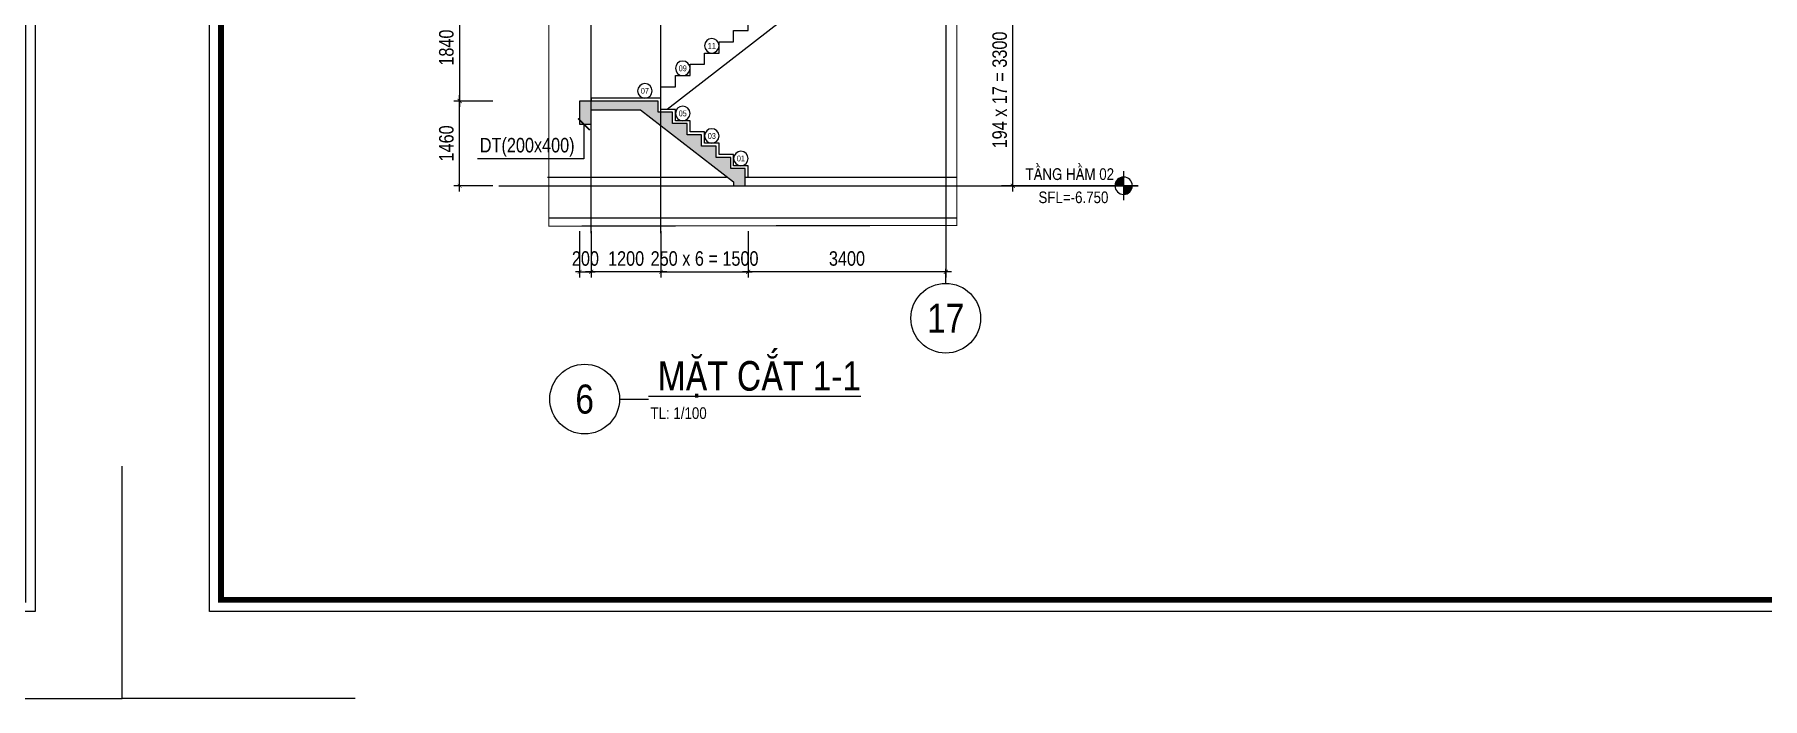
# Model space of a CAD drawing. Header units: millimetres. Extents: x 379264 to 1158416, y -283062 to 356890.
# Drawn here: x 903376 to 918241, y -31152 to -25434 of the extents above; entities that cross this region are included whole.
import ezdxf
from ezdxf.enums import TextEntityAlignment as Align

# ---------------------------------------------------------------- set-up
doc = ezdxf.new("R2010")
doc.units = ezdxf.units.MM
for name, pattern in [('BLOCK C - CHI TIET THANG 7 - 15T$0$HIDDEN', [0.375, 0.25, -0.125]), ('CENTER', [2, 1.25, -0.25, 0.25, -0.25]), ('DASHED2', [0.375, 0.25, -0.125])]:
    doc.linetypes.add(name, pattern=pattern)
for name, color, linetype in [('01PM. TEXT A', 3, 'Continuous'), ('02PM. TEXT B', 4, 'Continuous'), ('03PM. TEXT C', 1, 'Continuous'), ('04PM. THIN', 7, 'Continuous'), ('05PM. FRAME', 4, 'Continuous'), ('11PM. DIM', 2, 'Continuous'), ('12PM. GRID', 8, 'CENTER'), ('13PM. HATCH', 8, 'Continuous'), ('BLOCK C - CHI TIET THANG 7 - 15T$0$Hatch vat lieu', 252, 'Continuous'), ('BLOCK C - CHI TIET THANG 7 - 15T$0$Ky hieu Truc', 1, 'Continuous'), ('BLOCK C - CHI TIET THANG 7 - 15T$0$Number Step', 94, 'Continuous')]:
    doc.layers.add(name, color=color, linetype=linetype)
doc.styles.add('[PMDC2013]STYLE', font='arial.ttf', dxfattribs={"width": 0.8})
doc.styles.add('BLOCK A - CHI TIET THANG 1$0$VNI-HelveC', font='VHELVCN_0.TTF')
doc.styles.add('BLOCK A - CHI TIET THANG 1$0$VNI-HelveCB', font='VHELVCB_0.TTF')
doc.styles.add('BLOCK C - CHI TIET THANG 7 - 15T$0$VNI-HelveC', font='VHELVCN_0.TTF')
doc.styles.add('BLOCK C - CHI TIET THANG 7 - 15T$0$VNI-HelveCB', font='VHELVCB_0.TTF')
doc.dimstyles.new('BLOCK A - CHI TIET THANG 1$0$Dim 50 (A1-A2)', dxfattribs={"dimscale": 50, "dimtxt": 2.5, "dimasz": 0.7, "dimexe": 1, "dimexo": 1, "dimgap": 1, "dimtad": 1, "dimdec": 0, "dimzin": 12, "dimdsep": 46, "dimtxsty": '[PMDC2013]STYLE', "dimblk": 'ARCHTICK', "dimcen": 0, "dimdle": 1, "dimclrd": 2, "dimclre": 2, "dimclrt": 4, "dimadec": 0, "dimazin": 0, "dimtfac": 1, "dimtdec": 0, "dimtix": 1, "dimtmove": 2, "dimatfit": 3, "dimldrblk": 'ARCHTICK', "dimfxl": 1, "dimtolj": 1, "dimtzin": 0, "dimarcsym": 0})

# ---------------------------------------------------------------- blocks, each defined once
blk = doc.blocks.new('CHG_XX_Khung ten')
blk.add_lwpolyline([(15, 579), (826, 579), (826, 15), (15, 15)], close=True)
at = {"color": 4, "linetype": 'Continuous', "const_width": 1}
blk.add_lwpolyline([(17, 577), (824, 577), (824, 17), (17, 17)], close=True, dxfattribs=at)
at = {"layer": 'Defpoints', "color": 1, "ltscale": 2}
for points in [[(40.06, 0), (0, 0), (0, 40)], [(800.94, 0), (841, 0), (841, 40)]]:
    blk.add_lwpolyline(points, dxfattribs=at)
blk = doc.blocks.new('BLOCK C - CHI TIET THANG 7 - 15T$0$Number Step')
at = {"color": 0, "linetype": 'ByBlock'}
blk.add_circle((0, 0), 2.5, dxfattribs=at)
at = {"color": 0, "linetype": 'ByBlock', "lineweight": -2, "style": 'BLOCK C - CHI TIET THANG 7 - 15T$0$VNI-HelveCB'}
blk.add_attdef('TEXT', text='', height=2, dxfattribs=at).set_placement((0, 0), align=Align.MIDDLE)
blk = doc.blocks.new('BLOCK C - CHI TIET THANG 7 - 15T$0$HTT-Grid')
at = {"layer": '05PM. FRAME', "linetype": 'ByBlock', "lineweight": -2}
blk.add_line((0, -2.5), (0, 0), dxfattribs=at)
blk.add_circle((0, -8.5), 6, dxfattribs=at)
at = {"layer": '03PM. TEXT C', "linetype": 'ByBlock', "lineweight": -2, "style": 'BLOCK C - CHI TIET THANG 7 - 15T$0$VNI-HelveC'}
blk.add_attdef('GRID', text='', height=5, dxfattribs=at).set_placement((0, -8.5), align=Align.MIDDLE)
blk = doc.blocks.new('_ArchTick')
at = {"color": 0, "linetype": 'ByBlock', "const_width": 0.15}
blk.add_lwpolyline([(-0.5, -0.5), (0.5, 0.5)], dxfattribs=at)
blk = doc.blocks.new('*D998')
at = {"layer": '11PM. DIM', "color": 2, "lineweight": -2, "transparency": 16777216}
for p, q in [((909515, -27129), (909515, -27528)), ((911215, -27128), (911215, -27528)), ((911265, -27478), (909465, -27478))]:
    blk.add_line(p, q, dxfattribs=at)
at = {"layer": 'Defpoints', "color": 0, "transparency": 16777216}
for p in [(909515, -27079), (911215, -27078), (909515, -27478)]:
    blk.add_point(p, dxfattribs=at)
at = {"layer": '11PM. DIM', "color": 2, "lineweight": -2, "transparency": 16777216, "xscale": 35, "yscale": 35, "zscale": 35, "rotation": 180}
blk.add_blockref('_ArchTick', (909515, -27478), dxfattribs=at)
at = {"layer": '11PM. DIM', "color": 2, "lineweight": -2, "transparency": 16777216, "xscale": 35, "yscale": 35, "zscale": 35}
blk.add_blockref('_ArchTick', (911215, -27478), dxfattribs=at)
at = {"layer": '11PM. DIM', "color": 4, "transparency": 16777216, "insert": (910365, -27364), "char_height": 125, "attachment_point": 5, "style": '[PMDC2013]STYLE'}
blk.add_mtext('\\A1;3400', dxfattribs=at)
blk = doc.blocks.new('*D999')
at = {"layer": '11PM. DIM', "color": 2, "lineweight": -2, "transparency": 16777216}
for p, q in [((911442, -25087), (911842, -25087)), ((911792, -26787), (911792, -25037)), ((911769, -26737), (911842, -26737))]:
    blk.add_line(p, q, dxfattribs=at)
at = {"layer": 'Defpoints', "color": 0, "transparency": 16777216}
for p in [(911392, -25087), (911792, -25087), (911719, -26737)]:
    blk.add_point(p, dxfattribs=at)
at = {"layer": '11PM. DIM', "color": 2, "lineweight": -2, "transparency": 16777216, "xscale": 35, "yscale": 35, "zscale": 35}
for p, rotation in [((911792, -25087), 90), ((911792, -26737), 270)]:
    blk.add_blockref('_ArchTick', p, dxfattribs=dict(at, rotation=rotation))
at = {"layer": '11PM. DIM', "color": 4, "transparency": 16777216, "insert": (911679, -25912), "char_height": 125, "attachment_point": 5, "rotation": 90, "style": '[PMDC2013]STYLE'}
blk.add_mtext('\\A1;194 x 17 = 3300', dxfattribs=at)
blk = doc.blocks.new('BLOCK A - CHI TIET THANG 1$0$Level')
at = {"linetype": 'ByBlock'}
h = blk.add_hatch(color=0, dxfattribs=at)
h.paths.add_polyline_path([(0, 1.5), (0, 0), (1.5, 0, 0.414214)])
h.paths.add_polyline_path([(0, 0), (-1.5, 0, 0.414214), (0, -1.5)])
at = {"color": 0, "linetype": 'ByBlock'}
for p, q in [((-2.5, 0), (21, 0)), ((0, 2.5), (0, -2.5))]:
    blk.add_line(p, q, dxfattribs=at)
blk.add_circle((0, 0), 1.5, dxfattribs=at)
at = {"color": 0, "linetype": 'ByBlock', "lineweight": -2, "style": 'BLOCK A - CHI TIET THANG 1$0$VNI-HelveC'}
for tag, p in [('FLOOR', (2.5, 1)), ('LEVEL', (2.5, -3))]:
    blk.add_attdef(tag, p, '', height=2, dxfattribs=at)
blk = doc.blocks.new('BLOCK A - CHI TIET THANG 1$0$HTT-Title')
at = {"lineweight": -2}
blk.add_line((6, 0), (11, 0), dxfattribs=at)
at = {"linetype": 'ByBlock', "lineweight": -2}
blk.add_circle((0, 0), 6, dxfattribs=at)
at = {"linetype": 'ByBlock', "lineweight": -2, "style": 'BLOCK A - CHI TIET THANG 1$0$VNI-HelveCB'}
blk.add_attdef('DWG.NAME', text='', height=5, dxfattribs=at).set_placement((11, 0), align=Align.BOTTOM_LEFT)
blk.add_attdef('NUMBER', text='', height=5, dxfattribs=at).set_placement((0, 0), align=Align.MIDDLE_CENTER)
at = {"linetype": 'ByBlock', "lineweight": -2, "style": 'BLOCK A - CHI TIET THANG 1$0$VNI-HelveC'}
blk.add_attdef('SCALE', text='', height=2, dxfattribs=at).set_placement((11.32, -1.41), align=Align.TOP_LEFT)
blk = doc.blocks.new('*D1015')
at = {"layer": '11PM. DIM', "color": 2, "lineweight": -2, "transparency": 16777216}
for p, q in [((908765, -27128), (908765, -27528)), ((909515, -27129), (909515, -27528)), ((908765, -27478), (908730, -27478)), ((908765, -27478), (909515, -27478)), ((909515, -27478), (909550, -27478))]:
    blk.add_line(p, q, dxfattribs=at)
at = {"layer": 'Defpoints', "color": 0, "transparency": 16777216}
for p in [(908765, -27078), (909515, -27079), (909515, -27478)]:
    blk.add_point(p, dxfattribs=at)
at = {"layer": '11PM. DIM', "color": 2, "lineweight": -2, "transparency": 16777216, "xscale": 35, "yscale": 35, "zscale": 35}
blk.add_blockref('_ArchTick', (908765, -27478), dxfattribs=at)
at = {"layer": '11PM. DIM', "color": 2, "lineweight": -2, "transparency": 16777216, "xscale": 35, "yscale": 35, "zscale": 35, "rotation": 180}
blk.add_blockref('_ArchTick', (909515, -27478), dxfattribs=at)
at = {"layer": '11PM. DIM', "color": 4, "transparency": 16777216, "insert": (909140, -27364), "char_height": 125, "attachment_point": 5, "style": '[PMDC2013]STYLE'}
blk.add_mtext('\\A1;250 x 6 = 1500', dxfattribs=at)
blk = doc.blocks.new('*D1016')
at = {"layer": '11PM. DIM', "color": 2, "lineweight": -2, "transparency": 16777216}
for p, q in [((908165, -27129), (908165, -27528)), ((908765, -27128), (908765, -27528)), ((908815, -27478), (908115, -27478))]:
    blk.add_line(p, q, dxfattribs=at)
at = {"layer": 'Defpoints', "color": 0, "transparency": 16777216}
for p in [(908165, -27079), (908765, -27078), (908165, -27478)]:
    blk.add_point(p, dxfattribs=at)
at = {"layer": '11PM. DIM', "color": 2, "lineweight": -2, "transparency": 16777216, "xscale": 35, "yscale": 35, "zscale": 35, "rotation": 180}
blk.add_blockref('_ArchTick', (908165, -27478), dxfattribs=at)
at = {"layer": '11PM. DIM', "color": 2, "lineweight": -2, "transparency": 16777216, "xscale": 35, "yscale": 35, "zscale": 35}
blk.add_blockref('_ArchTick', (908765, -27478), dxfattribs=at)
at = {"layer": '11PM. DIM', "color": 4, "transparency": 16777216, "insert": (908465, -27364), "char_height": 125, "attachment_point": 5, "style": '[PMDC2013]STYLE'}
blk.add_mtext('\\A1;1200', dxfattribs=at)
blk = doc.blocks.new('*D1017')
at = {"layer": '11PM. DIM', "color": 2, "lineweight": -2, "transparency": 16777216}
for p, q in [((908065, -27128), (908065, -27528)), ((908165, -27129), (908165, -27528)), ((908065, -27478), (908030, -27478)), ((908065, -27478), (908165, -27478)), ((908165, -27478), (908200, -27478))]:
    blk.add_line(p, q, dxfattribs=at)
at = {"layer": 'Defpoints', "color": 0, "transparency": 16777216}
for p in [(908065, -27078), (908165, -27079), (908165, -27478)]:
    blk.add_point(p, dxfattribs=at)
at = {"layer": '11PM. DIM', "color": 2, "lineweight": -2, "transparency": 16777216, "xscale": 35, "yscale": 35, "zscale": 35}
blk.add_blockref('_ArchTick', (908065, -27478), dxfattribs=at)
at = {"layer": '11PM. DIM', "color": 2, "lineweight": -2, "transparency": 16777216, "xscale": 35, "yscale": 35, "zscale": 35, "rotation": 180}
blk.add_blockref('_ArchTick', (908165, -27478), dxfattribs=at)
at = {"layer": '11PM. DIM', "color": 4, "transparency": 16777216, "insert": (908115, -27364), "char_height": 125, "attachment_point": 5, "style": '[PMDC2013]STYLE'}
blk.add_mtext('\\A1;200', dxfattribs=at)
blk = doc.blocks.new('*D1021')
at = {"layer": '11PM. DIM', "color": 2, "lineweight": -2, "transparency": 16777216}
for p, q in [((907319, -26007), (906983, -26007)), ((907033, -26787), (907033, -25957)), ((907319, -26737), (906983, -26737))]:
    blk.add_line(p, q, dxfattribs=at)
at = {"layer": 'Defpoints', "color": 0, "transparency": 16777216}
for p in [(907033, -26007), (907369, -26007), (907369, -26737)]:
    blk.add_point(p, dxfattribs=at)
at = {"layer": '11PM. DIM', "color": 2, "lineweight": -2, "transparency": 16777216, "xscale": 35, "yscale": 35, "zscale": 35}
for p, rotation in [((907033, -26007), 90), ((907033, -26737), 270)]:
    blk.add_blockref('_ArchTick', p, dxfattribs=dict(at, rotation=rotation))
at = {"layer": '11PM. DIM', "color": 4, "transparency": 16777216, "insert": (906919, -26372), "char_height": 125, "attachment_point": 5, "rotation": 90, "style": '[PMDC2013]STYLE'}
blk.add_mtext('\\A1;1460', dxfattribs=at)
blk = doc.blocks.new('*D1022')
at = {"layer": '11PM. DIM', "color": 2, "lineweight": -2, "transparency": 16777216}
for p, q in [((907319, -25087), (906983, -25087)), ((907033, -25037), (907033, -26057)), ((907319, -26007), (906983, -26007))]:
    blk.add_line(p, q, dxfattribs=at)
at = {"layer": 'Defpoints', "color": 0, "transparency": 16777216}
for p in [(907369, -25087), (907033, -26007), (907369, -26007)]:
    blk.add_point(p, dxfattribs=at)
at = {"layer": '11PM. DIM', "color": 2, "lineweight": -2, "transparency": 16777216, "xscale": 35, "yscale": 35, "zscale": 35}
for p, rotation in [((907033, -25087), 90), ((907033, -26007), 270)]:
    blk.add_blockref('_ArchTick', p, dxfattribs=dict(at, rotation=rotation))
at = {"layer": '11PM. DIM', "color": 4, "transparency": 16777216, "insert": (906919, -25547), "char_height": 125, "attachment_point": 5, "rotation": 90, "style": '[PMDC2013]STYLE'}
blk.add_mtext('\\A1;1840', dxfattribs=at)

msp = doc.modelspace()

# ---------------------------------------------------------------- hatches: boundary and pattern name
at = {"layer": '13PM. HATCH'}
h = msp.add_hatch(dxfattribs=at)
h.set_pattern_fill('AR-SAND', color=256, scale=0.75, angle=45, style=0)
h.set_pattern_definition([(82.5, (739288.878, 49119.328), (-26.803601, 25.1065117), [0, -28.956, 0, -32.385, 0, -30.95625]), (52.5, (739288.88, 49119.33), (-14.17582, 61.854964), [0, -15.621, 0, -26.0985, 0, -10.00125]), (12.5, (739272.31, 49102.76), (41.872487, 42.0249234), [0, -9.525, 0, -34.29, 0, -44.7675]), (2.5, (739272.31, 49102.76), (28.671083, 52.316309), [0, -4.7625, 0, -22.479, 0, -25.7175])])
h.paths.add_polyline_path([(908164.84, -26082.13), (908589.14, -26082.13), (909389.84, -26703.85), (909389.84, -26736.55), (909489.84, -26736.55), (909489.84, -26589.49), (909364.84, -26589.49), (909364.84, -26492.43), (909239.84, -26492.43), (909239.84, -26395.37), (909114.84, -26395.37), (909114.84, -26298.31), (908989.84, -26298.31), (908989.84, -26201.25), (908864.84, -26201.25), (908864.84, -26104.19), (908739.84, -26104.19), (908739.84, -26007.13), (908064.84, -26007.13), (908064.84, -26207.13), (908164.84, -26207.13)])

# ---------------------------------------------------------------- linework, layer by layer
at = {"linetype": 'BLOCK C - CHI TIET THANG 7 - 15T$0$HIDDEN', "ltscale": 10, "const_width": 10}
msp.add_lwpolyline([(911310.62, -27078.5), (911310.62, -18978.21), (907799.82, -18978.09), (907799.82, -27084.53)], close=True, dxfattribs=at)
at = {"layer": '05PM. FRAME', "ltscale": 0.25}
for p, q in [((907799.82, -26736.68), (911310.62, -26736.68)), ((907799.82, -27011.68), (911310.62, -27011.68))]:
    msp.add_line(p, q, dxfattribs=at)
msp.add_lwpolyline([(908164.84, -26082.13), (908589.14, -26082.13), (909389.84, -26703.85), (909389.84, -26736.55), (909489.84, -26736.55), (909489.84, -26589.49), (909364.84, -26589.49), (909364.84, -26492.43), (909239.84, -26492.43), (909239.84, -26395.37), (909114.84, -26395.37), (909114.84, -26298.31), (908989.84, -26298.31), (908989.84, -26201.25), (908864.84, -26201.25), (908864.84, -26104.19), (908739.84, -26104.19), (908739.84, -26007.13), (908064.84, -26007.13), (908064.84, -26207.13), (908164.84, -26207.13), (908164.84, -26082.13)], dxfattribs=at)
at = {"layer": '12PM. GRID', "linetype": 'DASHED2', "ltscale": 3}
for p, q in [((908764.84, -27143.69), (908764.84, -15230.21)), ((908164.84, -27143.69), (908164.84, -16986.56))]:
    msp.add_line(p, q, dxfattribs=at)
at = {"layer": '12PM. GRID', "ltscale": 3}
for p, q in [((911214.84, -15204.16), (911214.84, -27515.01)), ((907369.08, -26736.68), (912870.09, -26736.68))]:
    msp.add_line(p, q, dxfattribs=at)
at = {"layer": '13PM. HATCH'}
for points in [[(908764.84, -25982.13), (908764.84, -25885.07), (908889.84, -25885.07), (908889.84, -25788.02), (909014.84, -25788.02), (909014.84, -25690.96), (909139.84, -25690.96), (909139.84, -25593.9), (909264.84, -25593.9), (909264.84, -25496.84), (909389.84, -25496.84), (909389.84, -25399.78), (909514.84, -25399.78), (909514.84, -25302.72), (909639.84, -25302.72), (909639.84, -25205.66), (909764.84, -25205.66), (909764.84, -25108.6), (909889.84, -25108.6), (909889.84, -25011.55), (910014.84, -25011.55)], [(910001.14, -25161.55), (908819.33, -26079.19)], [(909514.84, -26661.55), (909514.84, -26564.49), (909389.84, -26564.49), (909389.84, -26467.43), (909264.84, -26467.43), (909264.84, -26370.37), (909139.84, -26370.37), (909139.84, -26273.31), (909014.84, -26273.31), (909014.84, -26176.25), (908889.84, -26176.25), (908889.84, -26079.19), (908764.84, -26079.19), (908764.84, -25982.13), (908164.84, -25982.13), (908164.84, -26007.13)]]:
    msp.add_lwpolyline(points, dxfattribs=at)
at = {"layer": 'BLOCK C - CHI TIET THANG 7 - 15T$0$Hatch vat lieu'}
for points in [[(907788.4, -26661.55), (909328.92, -26661.55)], [(909489.84, -26661.55), (911310.62, -26661.55)]]:
    msp.add_lwpolyline(points, dxfattribs=at)

# ---------------------------------------------------------------- block references
at = {"layer": '01PM. TEXT A'}
ref = msp.add_blockref('BLOCK A - CHI TIET THANG 1$0$HTT-Title', (908108.53, -28573.96), dxfattribs=dict(at, xscale=50, yscale=50, zscale=50))
ref.add_attrib('NUMBER', '6', dxfattribs={"layer": '0', "color": 0, "linetype": 'ByBlock', "lineweight": -2, "height": 250, "style": 'BLOCK A - CHI TIET THANG 1$0$VNI-HelveCB'}).set_placement((908108.53, -28573.96), align=Align.MIDDLE_CENTER)
ref.add_attrib('DWG.NAME', '%%u MAËT CAÉT 1-1', dxfattribs={"layer": '0', "color": 3, "linetype": 'ByBlock', "lineweight": -2, "height": 250, "style": 'BLOCK A - CHI TIET THANG 1$0$VNI-HelveCB'}).set_placement((908658.53, -28573.96), align=Align.BOTTOM_LEFT)
ref.add_attrib('SCALE', 'TL: 1/100', dxfattribs={"layer": '0', "color": 0, "linetype": 'ByBlock', "lineweight": -2, "height": 100, "style": 'BLOCK A - CHI TIET THANG 1$0$VNI-HelveC'}).set_placement((908674.29, -28644.64), align=Align.TOP_LEFT)
at = {"layer": '02PM. TEXT B'}
ref = msp.add_blockref('BLOCK A - CHI TIET THANG 1$0$Level', (912745.09, -26736.41), dxfattribs=dict(at, xscale=-50, yscale=50, zscale=50))
ref.add_attrib('LEVEL', 'SFL=-6.750', dxfattribs={"layer": '0', "color": 0, "linetype": 'ByBlock', "lineweight": -2, "height": 100, "style": 'BLOCK A - CHI TIET THANG 1$0$VNI-HelveC'}).set_placement((912012.36, -26836.41), align=Align.MIDDLE_LEFT)
ref.add_attrib('FLOOR', 'TAÀNG HAÀM 02', dxfattribs={"layer": '0', "color": 0, "linetype": 'ByBlock', "lineweight": -2, "height": 100, "style": 'BLOCK A - CHI TIET THANG 1$0$VNI-HelveC'}).set_placement((911901.16, -26636.41), align=Align.MIDDLE_LEFT)
at = {"layer": '04PM. THIN', "xscale": 50, "yscale": 50, "zscale": 50}
msp.add_blockref('CHG_XX_Khung ten', (862079.92, -31152.33), dxfattribs=at)
at = {"layer": 'BLOCK C - CHI TIET THANG 7 - 15T$0$Ky hieu Truc'}
ref = msp.add_blockref('BLOCK C - CHI TIET THANG 7 - 15T$0$HTT-Grid', (911214.84, -27452.51), dxfattribs=dict(at, xscale=50.00000000000026, yscale=50.00000000000026, zscale=50.00000000000026))
ref.add_attrib('GRID', '17', dxfattribs={"layer": '0', "linetype": 'ByBlock', "lineweight": -2, "height": 250, "style": 'BLOCK C - CHI TIET THANG 7 - 15T$0$VNI-HelveC'}).set_placement((911214.84, -27877.51), align=Align.MIDDLE)
at = {"layer": 'BLOCK C - CHI TIET THANG 7 - 15T$0$Number Step'}
ref = msp.add_blockref('BLOCK C - CHI TIET THANG 7 - 15T$0$Number Step', (909202.34, -25531.4), dxfattribs=dict(at, xscale=-25.00000000000011, yscale=25.00000000000011, zscale=25))
ref.add_attrib('TEXT', '11', dxfattribs={"layer": '0', "color": 0, "linetype": 'ByBlock', "lineweight": -2, "height": 50, "style": 'BLOCK C - CHI TIET THANG 7 - 15T$0$VNI-HelveCB'}).set_placement((909202.34, -25531.4), align=Align.MIDDLE)
ref = msp.add_blockref('BLOCK C - CHI TIET THANG 7 - 15T$0$Number Step', (908952.34, -25725.52), dxfattribs=dict(at, xscale=-25.00000000000011, yscale=25.00000000000011, zscale=25))
ref.add_attrib('TEXT', '09', dxfattribs={"layer": '0', "color": 0, "linetype": 'ByBlock', "lineweight": -2, "height": 50, "style": 'BLOCK C - CHI TIET THANG 7 - 15T$0$VNI-HelveCB'}).set_placement((908952.34, -25725.52), align=Align.MIDDLE)
ref = msp.add_blockref('BLOCK C - CHI TIET THANG 7 - 15T$0$Number Step', (908626.32, -25919.63), dxfattribs=dict(at, xscale=-25.00000000000011, yscale=25.00000000000011, zscale=25))
ref.add_attrib('TEXT', '07', dxfattribs={"layer": '0', "color": 0, "linetype": 'ByBlock', "lineweight": -2, "height": 50, "style": 'BLOCK C - CHI TIET THANG 7 - 15T$0$VNI-HelveCB'}).set_placement((908626.32, -25919.63), align=Align.MIDDLE)
ref = msp.add_blockref('BLOCK C - CHI TIET THANG 7 - 15T$0$Number Step', (908952.34, -26113.75), dxfattribs=dict(at, xscale=-25.00000000000011, yscale=25.00000000000011, zscale=25))
ref.add_attrib('TEXT', '05', dxfattribs={"layer": '0', "color": 0, "linetype": 'ByBlock', "lineweight": -2, "height": 50, "style": 'BLOCK C - CHI TIET THANG 7 - 15T$0$VNI-HelveCB'}).set_placement((908952.34, -26113.75), align=Align.MIDDLE)
ref = msp.add_blockref('BLOCK C - CHI TIET THANG 7 - 15T$0$Number Step', (909202.34, -26307.87), dxfattribs=dict(at, xscale=-25.00000000000011, yscale=25.00000000000011, zscale=25))
ref.add_attrib('TEXT', '03', dxfattribs={"layer": '0', "color": 0, "linetype": 'ByBlock', "lineweight": -2, "height": 50, "style": 'BLOCK C - CHI TIET THANG 7 - 15T$0$VNI-HelveCB'}).set_placement((909202.34, -26307.87), align=Align.MIDDLE)
ref = msp.add_blockref('BLOCK C - CHI TIET THANG 7 - 15T$0$Number Step', (909452.34, -26501.99), dxfattribs=dict(at, xscale=-25.00000000000011, yscale=25.00000000000011, zscale=25))
ref.add_attrib('TEXT', '01', dxfattribs={"layer": '0', "color": 0, "linetype": 'ByBlock', "lineweight": -2, "height": 50, "style": 'BLOCK C - CHI TIET THANG 7 - 15T$0$VNI-HelveCB'}).set_placement((909452.34, -26501.99), align=Align.MIDDLE)

# ---------------------------------------------------------------- texts
at = {"layer": '01PM. TEXT A', "style": '[PMDC2013]STYLE', "width": 0.8}
msp.add_text('DT(200x400)', height=125, dxfattribs=at).set_placement((907206.54, -26449.54, -0.01))

# ---------------------------------------------------------------- dimensions: what is measured, and where the dimension line sits
at = {"layer": '11PM. DIM'}
for base, p1, p2, angle, picture, middle in [((907032.71, -26006.63), (907369.08, -25086.55), (907369.08, -26006.63), 90, '*D1022', (906918.89, -25546.59)), ((907032.71, -26006.63), (907369.08, -26736.68), (907369.08, -26006.63), 270, '*D1021', (906918.89, -26371.66)), ((908164.84, -27477.63), (908764.84, -27077.63), (908164.84, -27079.12), 180, '*D1016', (908464.84, -27363.81)), ((909514.84, -27477.63), (911214.6, -27077.63), (909514.84, -27079.12), 180, '*D998', (910364.72, -27363.76))]:
    dim = msp.add_linear_dim(base=base, p1=p1, p2=p2, angle=angle, dimstyle='BLOCK A - CHI TIET THANG 1$0$Dim 50 (A1-A2)', override={"dimlfac": 2}, dxfattribs=at)
    dim.commit()
    dim.dimension.update_dxf_attribs({"geometry": picture, "text_midpoint": middle})
dim = msp.add_linear_dim(base=(911792.36, -25086.55), p1=(911718.69, -26736.55), p2=(911392.36, -25086.55), angle=90, text='194 x 17 = <>', dimstyle='BLOCK A - CHI TIET THANG 1$0$Dim 50 (A1-A2)', override={"dimlfac": 2}, dxfattribs=at)
dim.commit()
dim.dimension.update_dxf_attribs({"geometry": '*D999', "text_midpoint": (911678.5, -25911.55)})
dim = msp.add_linear_dim(base=(909514.84, -27477.63), p1=(908764.84, -27077.63), p2=(909514.84, -27079.12), text='250 x 6 = <>', dimstyle='BLOCK A - CHI TIET THANG 1$0$Dim 50 (A1-A2)', override={"dimlfac": 2}, dxfattribs=at)
dim.commit()
dim.dimension.update_dxf_attribs({"geometry": '*D1015', "text_midpoint": (909139.84, -27363.81)})
dim = msp.add_linear_dim(base=(908164.84, -27477.63), p1=(908064.84, -27077.63), p2=(908164.84, -27079.12), dimstyle='BLOCK A - CHI TIET THANG 1$0$Dim 50 (A1-A2)', override={"dimlfac": 2}, dxfattribs=at)
dim.commit()
dim.dimension.update_dxf_attribs({"geometry": '*D1017', "text_midpoint": (908114.84, -27363.81)})

# ---------------------------------------------------------------- leaders
msp.add_leader([(908101.58, -26207.13), (908101.58, -26505.63), (907186.11, -26505.63)], dimstyle='BLOCK A - CHI TIET THANG 1$0$Dim 50 (A1-A2)', override={"dimasz": 2, "dimlfac": 2}, dxfattribs=at)

# ---------------------------------------------------------------- next in the draw order: block references
at = {"layer": '04PM. THIN', "xscale": 50, "yscale": 50, "zscale": 50}
msp.add_blockref('CHG_XX_Khung ten', (904129.92, -31152.33), dxfattribs=at)

doc.saveas('drawing.dxf')
